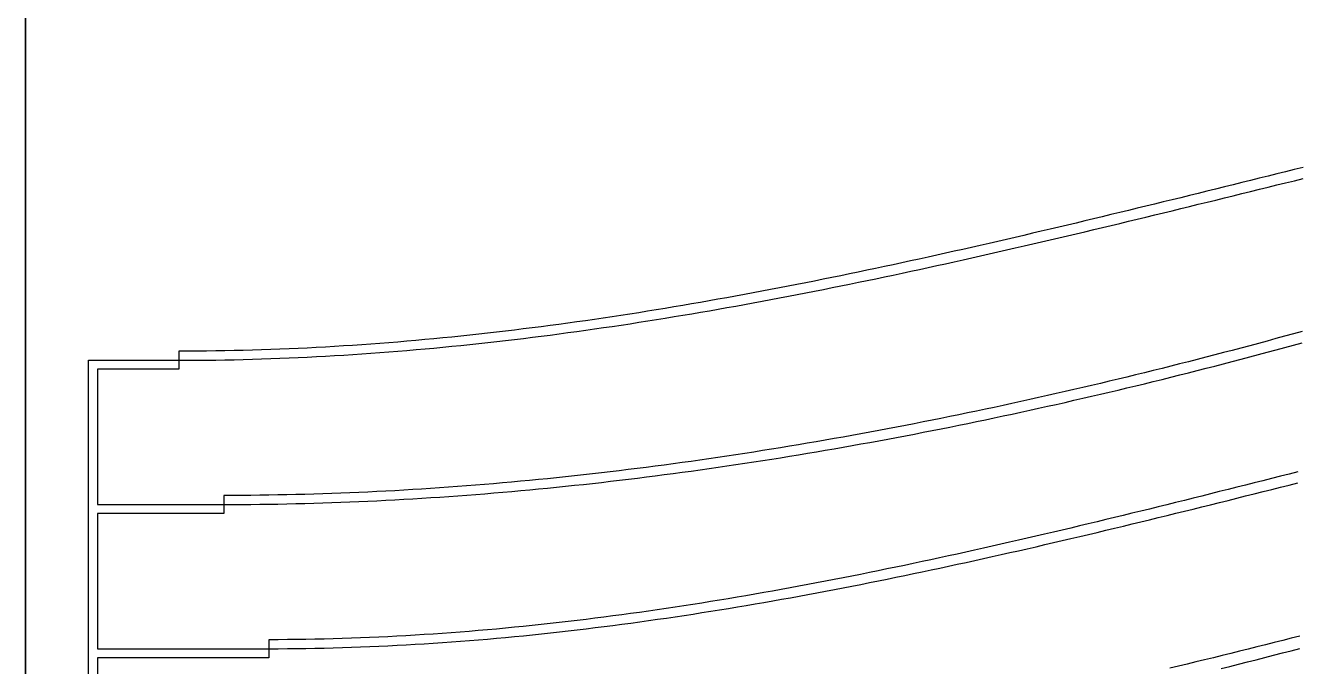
# Model space of a CAD drawing. Header units: metres. Extents: x 37 to 1169, y 29 to 746.
# Drawn here: x 635 to 776, y 347 to 418.1 of the extents above; entities that cross this region are included whole.
import ezdxf

# ---------------------------------------------------------------- set-up
doc = ezdxf.new("R2010")
doc.units = ezdxf.units.M

msp = doc.modelspace()

# ---------------------------------------------------------------- linework, layer by layer
for p, q in [((635, 204), (635, 502)), ((635, 501), (635, 205)), ((775.6693, 402.15), (774.6992, 401.9098)), ((776.6398, 402.3903), (775.6693, 402.15)), ((769.8532, 400.7098), (768.8849, 400.4703)), ((770.8218, 400.9495), (769.8532, 400.7098)), ((771.7907, 401.1894), (770.8218, 400.9495)), ((772.7599, 401.4295), (771.7907, 401.1894)), ((773.7294, 401.6696), (772.7599, 401.4295)), ((774.6992, 401.9098), (773.7294, 401.6696)), ((773.7404, 400.4444), (774.7101, 400.6835)), ((774.7101, 400.6835), (775.6802, 400.9228)), ((775.6802, 400.9228), (776.6506, 401.1621)), ((764.0467, 399.2765), (763.0796, 399.0388)), ((765.0139, 399.5146), (764.0467, 399.2765)), ((765.9813, 399.7531), (765.0139, 399.5146)), ((766.9489, 399.9919), (765.9813, 399.7531)), ((767.9168, 400.231), (766.9489, 399.9919)), ((768.8849, 400.4703), (767.9168, 400.231)), ((767.9283, 399.0132), (768.8963, 399.2512)), ((768.8963, 399.2512), (769.8645, 399.4894)), ((769.8645, 399.4894), (770.833, 399.7279)), ((770.833, 399.7279), (771.8018, 399.9665)), ((771.8018, 399.9665), (772.7709, 400.2054)), ((772.7709, 400.2054), (773.7404, 400.4444)), ((758.247, 397.8566), (757.2808, 397.6218)), ((759.2132, 398.0921), (758.247, 397.8566)), ((760.1796, 398.328), (759.2132, 398.0921)), ((761.1461, 398.5645), (760.1796, 398.328)), ((762.1128, 398.8014), (761.1461, 398.5645)), ((763.0796, 399.0388), (762.1128, 398.8014)), ((762.125, 397.5928), (763.0917, 397.8285)), ((763.0917, 397.8285), (764.0586, 398.0647)), ((764.0586, 398.0647), (765.0257, 398.3013)), ((765.0257, 398.3013), (765.993, 398.5382)), ((765.993, 398.5382), (766.9605, 398.7756)), ((766.9605, 398.7756), (767.9283, 399.0132)), ((752.4515, 396.4567), (751.4858, 396.2257)), ((753.4172, 396.6883), (752.4515, 396.4567)), ((754.383, 396.9207), (753.4172, 396.6883)), ((755.3489, 397.1538), (754.383, 396.9207)), ((756.3148, 397.3875), (755.3489, 397.1538)), ((757.2808, 397.6218), (756.3148, 397.3875)), ((756.3279, 396.1894), (757.2938, 396.4219)), ((757.2938, 396.4219), (758.2598, 396.6549)), ((758.2598, 396.6549), (759.2259, 396.8886)), ((759.2259, 396.8886), (760.1921, 397.1228)), ((760.1921, 397.1228), (761.1585, 397.3576)), ((761.1585, 397.3576), (762.125, 397.5928)), ((746.6576, 395.0831), (745.6919, 394.8572)), ((747.6233, 395.3099), (746.6576, 395.0831)), ((748.5889, 395.5376), (747.6233, 395.3099)), ((749.5545, 395.7662), (748.5889, 395.5376)), ((750.5202, 395.9956), (749.5545, 395.7662)), ((751.4858, 396.2257), (750.5202, 395.9956)), ((750.5343, 394.8094), (751.4998, 395.0375)), ((751.4998, 395.0375), (752.4653, 395.2664)), ((752.4653, 395.2664), (753.4309, 395.4961)), ((753.4309, 395.4961), (754.3965, 395.7265)), ((754.3965, 395.7265), (755.3622, 395.9576)), ((755.3622, 395.9576), (756.3279, 396.1894)), ((739.8965, 393.5227), (738.9302, 393.304)), ((740.8626, 393.7425), (739.8965, 393.5227)), ((741.8286, 393.9634), (740.8626, 393.7425)), ((742.7946, 394.1853), (741.8286, 393.9634)), ((743.7604, 394.4083), (742.7946, 394.1853)), ((744.7262, 394.6323), (743.7604, 394.4083)), ((745.6919, 394.8572), (744.7262, 394.6323)), ((744.7414, 393.459), (745.707, 393.6817)), ((745.707, 393.6817), (746.6725, 393.9055)), ((746.6725, 393.9055), (747.638, 394.1301)), ((747.638, 394.1301), (748.6034, 394.3557)), ((748.6034, 394.3557), (749.5689, 394.5821)), ((749.5689, 394.5821), (750.5343, 394.8094)), ((734.0968, 392.2287), (733.1296, 392.0174)), ((735.0638, 392.4412), (734.0968, 392.2287)), ((736.0307, 392.6551), (735.0638, 392.4412)), ((736.9973, 392.8702), (736.0307, 392.6551)), ((737.9639, 393.0865), (736.9973, 392.8702)), ((738.9302, 393.304), (737.9639, 393.0865)), ((737.9804, 391.9293), (738.9466, 392.1445)), ((738.9466, 392.1445), (739.9126, 392.3608)), ((739.9126, 392.3608), (740.8786, 392.5783)), ((740.8786, 392.5783), (741.8444, 392.7969)), ((741.8444, 392.7969), (742.8102, 393.0165)), ((742.8102, 393.0165), (743.7758, 393.2373)), ((743.7758, 393.2373), (744.7414, 393.459)), ((727.3217, 390.7788), (726.3529, 390.5775)), ((728.2903, 390.9816), (727.3217, 390.7788)), ((729.2587, 391.1859), (728.2903, 390.9816)), ((730.2268, 391.3917), (729.2587, 391.1859)), ((731.1946, 391.5989), (730.2268, 391.3917)), ((732.1622, 391.8074), (731.1946, 391.5989)), ((731.2124, 390.4585), (732.1798, 390.6647)), ((733.1296, 392.0174), (732.1622, 391.8074)), ((732.1798, 390.6647), (733.1471, 390.8722)), ((733.1471, 390.8722), (734.1141, 391.081)), ((734.1141, 391.081), (735.0809, 391.2912)), ((735.0809, 391.2912), (736.0476, 391.5027)), ((736.0476, 391.5027), (737.0141, 391.7154)), ((737.0141, 391.7154), (737.9804, 391.9293)), ((720.5331, 389.4032), (719.562, 389.2133)), ((721.5039, 389.5948), (720.5331, 389.4032)), ((722.4744, 389.788), (721.5039, 389.5948)), ((723.4445, 389.983), (722.4744, 389.788)), ((724.4142, 390.1795), (723.4445, 389.983)), ((725.3837, 390.3777), (724.4142, 390.1795)), ((724.4331, 389.0565), (725.4024, 389.2522)), ((726.3529, 390.5775), (725.3837, 390.3777)), ((725.4024, 389.2522), (726.3714, 389.4495)), ((726.3714, 389.4495), (727.3401, 389.6483)), ((727.3401, 389.6483), (728.3086, 389.8487)), ((728.3086, 389.8487), (729.2768, 390.0505)), ((729.2768, 390.0505), (730.2447, 390.2538)), ((730.2447, 390.2538), (731.2124, 390.4585)), ((712.7527, 387.9353), (711.7782, 387.7603)), ((713.7267, 388.1122), (712.7527, 387.9353)), ((714.7003, 388.291), (713.7267, 388.1122)), ((715.6735, 388.4718), (714.7003, 388.291)), ((716.6462, 388.6544), (715.6735, 388.4718)), ((717.6185, 388.8389), (716.6462, 388.6544)), ((718.5904, 389.0252), (717.6185, 388.8389)), ((717.6382, 387.7333), (718.61, 387.9172)), ((719.562, 389.2133), (718.5904, 389.0252)), ((718.61, 387.9172), (719.5814, 388.1028)), ((719.5814, 388.1028), (720.5525, 388.2901)), ((720.5525, 388.2901), (721.5231, 388.4792)), ((721.5231, 388.4792), (722.4934, 388.67)), ((722.4934, 388.67), (723.4634, 388.8624)), ((723.4634, 388.8624), (724.4331, 389.0565)), ((703.9641, 386.4351), (702.9849, 386.2792)), ((704.9428, 386.5932), (703.9641, 386.4351)), ((705.9208, 386.7535), (704.9428, 386.5932)), ((706.8984, 386.9161), (705.9208, 386.7535)), ((707.8753, 387.0807), (706.8984, 386.9161)), ((708.8518, 387.2475), (707.8753, 387.0807)), ((709.8278, 387.4164), (708.8518, 387.2475)), ((710.8032, 387.5873), (709.8278, 387.4164)), ((709.848, 386.3304), (710.8234, 386.4989)), ((711.7782, 387.7603), (710.8032, 387.5873)), ((710.8234, 386.4989), (711.7983, 386.6694)), ((711.7983, 386.6694), (712.7727, 386.842)), ((712.7727, 386.842), (713.7467, 387.0164)), ((713.7467, 387.0164), (714.7202, 387.1928)), ((714.7202, 387.1928), (715.6933, 387.3711)), ((715.6933, 387.3711), (716.6659, 387.5513)), ((716.6659, 387.5513), (717.6382, 387.7333)), ((695.1293, 385.1161), (694.1444, 384.9817)), ((696.1135, 385.253), (695.1293, 385.1161)), ((697.0971, 385.3924), (696.1135, 385.253)), ((698.0799, 385.5343), (697.0971, 385.3924)), ((699.0622, 385.6785), (698.0799, 385.5343)), ((700.0438, 385.8252), (699.0622, 385.6785)), ((701.0248, 385.9742), (700.0438, 385.8252)), ((702.0052, 386.1255), (701.0248, 385.9742)), ((701.045, 384.9092), (702.0254, 385.0583)), ((702.9849, 386.2792), (702.0052, 386.1255)), ((702.0254, 385.0583), (703.0052, 385.2096)), ((703.0052, 385.2096), (703.9844, 385.3632)), ((703.9844, 385.3632), (704.9631, 385.5191)), ((704.9631, 385.5191), (705.9411, 385.6771)), ((705.9411, 385.6771), (706.9186, 385.8372)), ((706.9186, 385.8372), (707.8956, 385.9995)), ((707.8956, 385.9995), (708.8721, 386.1639)), ((708.8721, 386.1639), (709.848, 386.3304)), ((683.262, 383.6774), (682.268, 383.5754)), ((684.2552, 383.7822), (683.262, 383.6774)), ((685.2476, 383.8899), (684.2552, 383.7822)), ((686.2392, 384.0003), (685.2476, 383.8899)), ((687.23, 384.1136), (686.2392, 384.0003)), ((688.22, 384.2296), (687.23, 384.1136)), ((689.2093, 384.3483), (688.22, 384.2296)), ((690.1978, 384.4698), (689.2093, 384.3483)), ((691.1855, 384.5938), (690.1978, 384.4698)), ((692.1725, 384.7205), (691.1855, 384.5938)), ((691.2046, 383.5502), (692.1918, 383.6749)), ((693.1588, 384.8498), (692.1725, 384.7205)), ((692.1918, 383.6749), (693.1782, 383.8021)), ((694.1444, 384.9817), (693.1588, 384.8498)), ((693.1782, 383.8021), (694.164, 383.9319)), ((694.164, 383.9319), (695.149, 384.0642)), ((695.149, 384.0642), (696.1333, 384.199)), ((696.1333, 384.199), (697.117, 384.3363)), ((697.117, 384.3363), (698.0999, 384.476)), ((698.0999, 384.476), (699.0822, 384.618)), ((699.0822, 384.618), (700.0639, 384.7625)), ((700.0639, 384.7625), (701.045, 384.9092)), ((774.6013, 383.6614), (773.6339, 383.3974)), ((775.5681, 383.9268), (774.6013, 383.6614)), ((776.5344, 384.1935), (775.5681, 383.9268)), ((663.2072, 382.2233), (662.194, 382.185)), ((664.2193, 382.265), (663.2072, 382.2233)), ((665.2304, 382.3102), (664.2193, 382.265)), ((666.2404, 382.3588), (665.2304, 382.3102)), ((667.2494, 382.4107), (666.2404, 382.3588)), ((668.2574, 382.466), (667.2494, 382.4107)), ((669.2643, 382.5247), (668.2574, 382.466)), ((670.2703, 382.5866), (669.2643, 382.5247)), ((671.2752, 382.6518), (670.2703, 382.5866)), ((672.2792, 382.7202), (671.2752, 382.6518)), ((673.2822, 382.7918), (672.2792, 382.7202)), ((674.2843, 382.8666), (673.2822, 382.7918)), ((675.2854, 382.9445), (674.2843, 382.8666)), ((676.2856, 383.0256), (675.2854, 382.9445)), ((677.2849, 383.1097), (676.2856, 383.0256)), ((678.2833, 383.1968), (677.2849, 383.1097)), ((679.2807, 383.287), (678.2833, 383.1968)), ((678.299, 382.176), (679.2968, 382.2646)), ((680.2774, 383.3802), (679.2807, 383.287)), ((679.2968, 382.2646), (680.2937, 382.3563)), ((681.2731, 383.4763), (680.2774, 383.3802)), ((680.2937, 382.3563), (681.2898, 382.4508)), ((682.268, 383.5754), (681.2731, 383.4763)), ((681.2898, 382.4508), (682.285, 382.5482)), ((682.285, 382.5482), (683.2793, 382.6485)), ((683.2793, 382.6485), (684.2728, 382.7516)), ((684.2728, 382.7516), (685.2655, 382.8575)), ((685.2655, 382.8575), (686.2573, 382.9662)), ((686.2573, 382.9662), (687.2483, 383.0776)), ((687.2483, 383.0776), (688.2386, 383.1918)), ((688.2386, 383.1918), (689.228, 383.3086)), ((689.228, 383.3086), (690.2167, 383.4281)), ((690.2167, 383.4281), (691.2046, 383.5502)), ((769.7585, 382.3559), (768.7883, 382.0992)), ((770.7282, 382.6141), (769.7585, 382.3559)), ((771.6973, 382.8738), (770.7282, 382.6141)), ((772.6659, 383.1349), (771.6973, 382.8738)), ((773.6339, 383.3974), (772.6659, 383.1349)), ((773.6448, 382.1466), (774.6127, 382.4083)), ((774.6127, 382.4083), (775.5801, 382.6714)), ((775.5801, 382.6714), (776.5469, 382.936)), ((642, 205), (642, 381)), ((642, 381), (652, 381)), ((653.0246, 382.0018), (652, 382)), ((652, 382), (652, 381)), ((652, 381), (653.0255, 381.0018)), ((652, 381), (652, 380)), ((654.0481, 382.0075), (653.0246, 382.0018)), ((653.0255, 381.0018), (654.0498, 381.0074)), ((655.0703, 382.0169), (654.0481, 382.0075)), ((654.0498, 381.0074), (655.0728, 381.0166)), ((656.0914, 382.03), (655.0703, 382.0169)), ((655.0728, 381.0166), (656.0947, 381.0295)), ((657.1113, 382.0468), (656.0914, 382.03)), ((656.0947, 381.0295), (657.1154, 381.046)), ((658.1301, 382.0673), (657.1113, 382.0468)), ((657.1154, 381.046), (658.135, 381.0661)), ((659.1478, 382.0914), (658.1301, 382.0673)), ((658.135, 381.0661), (659.1533, 381.0897)), ((660.1643, 382.119), (659.1478, 382.0914)), ((659.1533, 381.0897), (660.1706, 381.1169)), ((661.1797, 382.1503), (660.1643, 382.119)), ((660.1706, 381.1169), (661.1866, 381.1475)), ((662.194, 382.185), (661.1797, 382.1503)), ((661.1866, 381.1475), (662.2016, 381.1817)), ((662.2016, 381.1817), (663.2155, 381.2193)), ((663.2155, 381.2193), (664.2283, 381.2602)), ((664.2283, 381.2602), (665.2399, 381.3046)), ((665.2399, 381.3046), (666.2506, 381.3523)), ((666.2506, 381.3523), (667.2601, 381.4034)), ((667.2601, 381.4034), (668.2686, 381.4577)), ((668.2686, 381.4577), (669.2761, 381.5153)), ((669.2761, 381.5153), (670.2826, 381.5762)), ((670.2826, 381.5762), (671.288, 381.6402)), ((671.288, 381.6402), (672.2925, 381.7075)), ((672.2925, 381.7075), (673.2959, 381.7778)), ((673.2959, 381.7778), (674.2984, 381.8513)), ((674.2984, 381.8513), (675.3, 381.9279)), ((675.3, 381.9279), (676.3006, 382.0076)), ((676.3006, 382.0076), (677.3002, 382.0903)), ((677.3002, 382.0903), (678.299, 382.176)), ((763.9291, 380.8385), (762.9557, 380.5909)), ((764.902, 381.0875), (763.9291, 380.8385)), ((765.8744, 381.3382), (764.902, 381.0875)), ((766.8462, 381.5903), (765.8744, 381.3382)), ((767.8175, 381.844), (766.8462, 381.5903)), ((768.7883, 382.0992), (767.8175, 381.844)), ((767.826, 380.6074), (768.7971, 380.8601)), ((768.7971, 380.8601), (769.7677, 381.1144)), ((769.7677, 381.1144), (770.7378, 381.3702)), ((770.7378, 381.3702), (771.7073, 381.6275)), ((771.7073, 381.6275), (772.6763, 381.8863)), ((772.6763, 381.8863), (773.6448, 382.1466)), ((652, 380), (643, 380)), ((643, 380), (643, 365)), ((758.0812, 379.3773), (757.1048, 379.1394)), ((759.0571, 379.6168), (758.0812, 379.3773)), ((760.0325, 379.8579), (759.0571, 379.6168)), ((761.0074, 380.1006), (760.0325, 379.8579)), ((761.9818, 380.345), (761.0074, 380.1006)), ((762.9557, 380.5909), (761.9818, 380.345)), ((762.9629, 379.3668), (763.9365, 379.6118)), ((763.9365, 379.6118), (764.9096, 379.8583)), ((764.9096, 379.8583), (765.8823, 380.1064)), ((765.8823, 380.1064), (766.8544, 380.3561)), ((766.8544, 380.3561), (767.826, 380.6074)), ((752.2158, 377.9753), (751.2367, 377.7476)), ((753.1945, 378.2047), (752.2158, 377.9753)), ((754.1728, 378.4359), (753.1945, 378.2047)), ((755.1506, 378.6687), (754.1728, 378.4359)), ((756.1279, 378.9032), (755.1506, 378.6687)), ((757.1048, 379.1394), (756.1279, 378.9032)), ((757.1112, 377.931), (758.0877, 378.1662)), ((758.0877, 378.1662), (759.0636, 378.403)), ((759.0636, 378.403), (760.0392, 378.6415)), ((760.0392, 378.6415), (761.0142, 378.8817)), ((761.0142, 378.8817), (761.9888, 379.1234)), ((761.9888, 379.1234), (762.9629, 379.3668)), ((746.3344, 376.6355), (745.3526, 376.4184)), ((747.3157, 376.8544), (746.3344, 376.6355)), ((748.2966, 377.075), (747.3157, 376.8544)), ((749.277, 377.2974), (748.2966, 377.075)), ((750.2571, 377.5216), (749.277, 377.2974)), ((751.2367, 377.7476), (750.2571, 377.5216)), ((751.2431, 376.5555), (752.2222, 376.7805)), ((752.2222, 376.7805), (753.2009, 377.0072)), ((753.2009, 377.0072), (754.1791, 377.2356)), ((754.1791, 377.2356), (755.1569, 377.4657)), ((755.1569, 377.4657), (756.1343, 377.6975)), ((756.1343, 377.6975), (757.1112, 377.931)), ((739.4538, 375.1549), (738.4694, 374.9509)), ((740.4379, 375.3608), (739.4538, 375.1549)), ((741.4217, 375.5686), (740.4379, 375.3608)), ((742.405, 375.7783), (741.4217, 375.5686)), ((743.3879, 375.9898), (742.405, 375.7783)), ((744.3705, 376.2032), (743.3879, 375.9898)), ((745.3526, 376.4184), (744.3705, 376.2032)), ((744.3776, 375.0307), (745.3596, 375.2431)), ((745.3596, 375.2431), (746.3412, 375.4574)), ((746.3412, 375.4574), (747.3224, 375.6734)), ((747.3224, 375.6734), (748.3032, 375.8913)), ((748.3032, 375.8913), (749.2836, 376.1109)), ((749.2836, 376.1109), (750.2635, 376.3324)), ((750.2635, 376.3324), (751.2431, 376.5555)), ((732.5549, 373.7676), (731.568, 373.5773)), ((733.5415, 373.9599), (732.5549, 373.7676)), ((734.5278, 374.1542), (733.5415, 373.9599)), ((735.5137, 374.3504), (734.5278, 374.1542)), ((736.4993, 374.5487), (735.5137, 374.3504)), ((737.4845, 374.7488), (736.4993, 374.5487)), ((738.4694, 374.9509), (737.4845, 374.7488)), ((737.493, 373.5962), (738.4777, 373.7954)), ((738.4777, 373.7954), (739.4619, 373.9966)), ((739.4619, 373.9966), (740.4458, 374.1996)), ((740.4458, 374.1996), (741.4293, 374.4046)), ((741.4293, 374.4046), (742.4125, 374.6115)), ((742.4125, 374.6115), (743.3953, 374.8202)), ((743.3953, 374.8202), (744.3776, 375.0307)), ((725.6396, 372.4783), (724.6504, 372.3024)), ((726.6284, 372.6563), (725.6396, 372.4783)), ((727.6169, 372.8364), (726.6284, 372.6563)), ((728.6052, 373.0186), (727.6169, 372.8364)), ((729.5931, 373.2028), (728.6052, 373.0186)), ((730.5807, 373.389), (729.5931, 373.2028)), ((731.568, 373.5773), (730.5807, 373.389)), ((730.591, 372.2562), (731.578, 372.4416)), ((731.578, 372.4416), (732.5647, 372.6291)), ((732.5647, 372.6291), (733.551, 372.8186)), ((733.551, 372.8186), (734.537, 373.01)), ((734.537, 373.01), (735.5227, 373.2035)), ((735.5227, 373.2035), (736.5081, 373.3988)), ((736.5081, 373.3988), (737.493, 373.5962)), ((716.7273, 370.9721), (715.7357, 370.8156)), ((717.7186, 371.1307), (716.7273, 370.9721)), ((718.7096, 371.2916), (717.7186, 371.1307)), ((719.7004, 371.4547), (718.7096, 371.2916)), ((720.691, 371.6199), (719.7004, 371.4547)), ((721.6813, 371.7873), (720.691, 371.6199)), ((722.6713, 371.9569), (721.6813, 371.7873)), ((723.661, 372.1286), (722.6713, 371.9569)), ((722.6838, 370.8462), (723.6732, 371.0152)), ((724.6504, 372.3024), (723.661, 372.1286)), ((723.6732, 371.0152), (724.6624, 371.1862)), ((724.6624, 371.1862), (725.6512, 371.3594)), ((725.6512, 371.3594), (726.6398, 371.5346)), ((726.6398, 371.5346), (727.6281, 371.712)), ((727.6281, 371.712), (728.616, 371.8913)), ((728.616, 371.8913), (729.6037, 372.0727)), ((729.6037, 372.0727), (730.591, 372.2562)), ((706.8015, 369.5096), (705.8078, 369.376)), ((707.795, 369.6455), (706.8015, 369.5096)), ((708.7883, 369.7837), (707.795, 369.6455)), ((709.7815, 369.9242), (708.7883, 369.7837)), ((710.7744, 370.0671), (709.7815, 369.9242)), ((711.7671, 370.2122), (710.7744, 370.0671)), ((712.7596, 370.3597), (711.7671, 370.2122)), ((713.7518, 370.5094), (712.7596, 370.3597)), ((714.7439, 370.6614), (713.7518, 370.5094)), ((713.7668, 369.4228), (714.7586, 369.5721)), ((715.7357, 370.8156), (714.7439, 370.6614)), ((714.7586, 369.5721), (715.7501, 369.7238)), ((715.7501, 369.7238), (716.7414, 369.8776)), ((716.7414, 369.8776), (717.7325, 370.0336)), ((717.7325, 370.0336), (718.7233, 370.1918)), ((718.7233, 370.1918), (719.7138, 370.3522)), ((719.7138, 370.3522), (720.7041, 370.5147)), ((720.7041, 370.5147), (721.6941, 370.6794)), ((721.6941, 370.6794), (722.6838, 370.8462)), ((695.8614, 368.1732), (694.866, 368.0664)), ((696.8567, 368.2824), (695.8614, 368.1732)), ((697.8519, 368.3942), (696.8567, 368.2824)), ((698.8469, 368.5084), (697.8519, 368.3942)), ((699.8418, 368.6251), (698.8469, 368.5084)), ((700.8365, 368.7442), (699.8418, 368.6251)), ((701.8311, 368.8657), (700.8365, 368.7442)), ((702.8255, 368.9897), (701.8311, 368.8657)), ((703.8198, 369.1161), (702.8255, 368.9897)), ((704.8139, 369.2449), (703.8198, 369.1161)), ((703.8368, 368.054), (704.8308, 368.1805)), ((705.8078, 369.376), (704.8139, 369.2449)), ((704.8308, 368.1805), (705.8245, 368.3093)), ((705.8245, 368.3093), (706.818, 368.4404)), ((706.818, 368.4404), (707.8113, 368.5739)), ((707.8113, 368.5739), (708.8045, 368.7096)), ((708.8045, 368.7096), (709.7974, 368.8477)), ((709.7974, 368.8477), (710.7901, 368.9881)), ((710.7901, 368.9881), (711.7825, 369.1307)), ((711.7825, 369.1307), (712.7748, 369.2756)), ((712.7748, 369.2756), (713.7668, 369.4228)), ((774.1283, 368.1327), (773.1604, 367.8876)), ((775.0964, 368.3781), (774.1283, 368.1327)), ((776.0646, 368.6237), (775.0964, 368.3781)), ((678.9262, 366.7102), (677.9294, 366.6481)), ((679.9229, 366.775), (678.9262, 366.7102)), ((680.9196, 366.8426), (679.9229, 366.775)), ((681.9162, 366.9128), (680.9196, 366.8426)), ((682.9128, 366.9858), (681.9162, 366.9128)), ((683.9093, 367.0614), (682.9128, 366.9858)), ((684.9058, 367.1397), (683.9093, 367.0614)), ((685.9022, 367.2207), (684.9058, 367.1397)), ((686.8985, 367.3043), (685.9022, 367.2207)), ((687.8948, 367.3905), (686.8985, 367.3043)), ((688.891, 367.4793), (687.8948, 367.3905)), ((689.8871, 367.5708), (688.891, 367.4793)), ((690.8831, 367.6648), (689.8871, 367.5708)), ((691.8789, 367.7614), (690.8831, 367.6648)), ((690.9009, 366.6302), (691.8968, 366.7249)), ((692.8747, 367.8605), (691.8789, 367.7614)), ((691.8968, 366.7249), (692.8926, 366.8221)), ((693.8704, 367.9622), (692.8747, 367.8605)), ((692.8926, 366.8221), (693.8883, 366.9218)), ((694.866, 368.0664), (693.8704, 367.9622)), ((693.8883, 366.9218), (694.8838, 367.024)), ((694.8838, 367.024), (695.8792, 367.1287)), ((695.8792, 367.1287), (696.8745, 367.2359)), ((696.8745, 367.2359), (697.8696, 367.3455)), ((697.8696, 367.3455), (698.8646, 367.4576)), ((698.8646, 367.4576), (699.8594, 367.5721)), ((699.8594, 367.5721), (700.854, 367.689)), ((700.854, 367.689), (701.8485, 367.8083)), ((701.8485, 367.8083), (702.8427, 367.93)), ((702.8427, 367.93), (703.8368, 368.054)), ((769.2891, 366.91), (768.3214, 366.6665)), ((770.2569, 367.1539), (769.2891, 366.91)), ((771.2246, 367.3981), (770.2569, 367.1539)), ((772.1925, 367.6427), (771.2246, 367.3981)), ((773.1604, 367.8876), (772.1925, 367.6427)), ((773.1706, 366.6715), (774.1385, 366.9151)), ((774.1385, 366.9151), (775.1065, 367.159)), ((775.1065, 367.159), (776.0746, 367.4031)), ((657.9961, 366.0015), (657, 366)), ((657, 366), (657, 365)), ((658.9923, 366.006), (657.9961, 366.0015)), ((659.9886, 366.0135), (658.9923, 366.006)), ((660.985, 366.0241), (659.9886, 366.0135)), ((661.9815, 366.0376), (660.985, 366.0241)), ((662.978, 366.0541), (661.9815, 366.0376)), ((663.9745, 366.0735), (662.978, 366.0541)), ((664.9712, 366.0959), (663.9745, 366.0735)), ((665.9678, 366.1212), (664.9712, 366.0959)), ((666.9645, 366.1494), (665.9678, 366.1212)), ((667.9613, 366.1805), (666.9645, 366.1494)), ((668.9581, 366.2145), (667.9613, 366.1805)), ((669.9549, 366.2514), (668.9581, 366.2145)), ((670.9517, 366.2911), (669.9549, 366.2514)), ((669.966, 365.2458), (670.9634, 365.2847)), ((671.9485, 366.3337), (670.9517, 366.2911)), ((670.9634, 365.2847), (671.9608, 365.3264)), ((672.9453, 366.3791), (671.9485, 366.3337)), ((671.9608, 365.3264), (672.9582, 365.3708)), ((673.9422, 366.4273), (672.9453, 366.3791)), ((672.9582, 365.3708), (673.9555, 365.418)), ((674.939, 366.4783), (673.9422, 366.4273)), ((673.9555, 365.418), (674.9528, 365.4679)), ((675.9358, 366.5321), (674.939, 366.4783)), ((674.9528, 365.4679), (675.9501, 365.5206)), ((676.9326, 366.5887), (675.9358, 366.5321)), ((675.9501, 365.5206), (676.9473, 365.576)), ((677.9294, 366.6481), (676.9326, 366.5887)), ((676.9473, 365.576), (677.9445, 365.6341)), ((677.9445, 365.6341), (678.9416, 365.6949)), ((678.9416, 365.6949), (679.9387, 365.7584)), ((679.9387, 365.7584), (680.9357, 365.8245)), ((680.9357, 365.8245), (681.9326, 365.8933)), ((681.9326, 365.8933), (682.9294, 365.9648)), ((682.9294, 365.9648), (683.9262, 366.0389)), ((683.9262, 366.0389), (684.9229, 366.1156)), ((684.9229, 366.1156), (685.9195, 366.1949)), ((685.9195, 366.1949), (686.9159, 366.2768)), ((686.9159, 366.2768), (687.9123, 366.3613)), ((687.9123, 366.3613), (688.9086, 366.4484)), ((688.9086, 366.4484), (689.9048, 366.538)), ((689.9048, 366.538), (690.9009, 366.6302)), ((763.4833, 365.4563), (762.5157, 365.216)), ((764.4509, 365.6973), (763.4833, 365.4563)), ((765.4185, 365.9388), (764.4509, 365.6973)), ((766.3862, 366.1809), (765.4185, 365.9388)), ((767.3538, 366.4235), (766.3862, 366.1809)), ((768.3214, 366.6665), (767.3538, 366.4235)), ((767.3648, 365.2175), (768.3323, 365.4587)), ((768.3323, 365.4587), (769.2998, 365.7005)), ((769.2998, 365.7005), (770.2674, 365.9426)), ((770.2674, 365.9426), (771.2351, 366.1852)), ((771.2351, 366.1852), (772.2028, 366.4282)), ((772.2028, 366.4282), (773.1706, 366.6715)), ((643, 365), (657, 365)), ((657, 364), (643, 364)), ((643, 364), (643, 349)), ((657, 365), (657.9972, 365.0014)), ((657, 365), (657, 364)), ((657.9972, 365.0014), (658.9945, 365.0059)), ((658.9945, 365.0059), (659.9918, 365.0132)), ((659.9918, 365.0132), (660.9891, 365.0235)), ((660.9891, 365.0235), (661.9865, 365.0367)), ((661.9865, 365.0367), (662.9839, 365.0529)), ((662.9839, 365.0529), (663.9813, 365.0719)), ((663.9813, 365.0719), (664.9788, 365.0937)), ((664.9788, 365.0937), (665.9762, 365.1185)), ((665.9762, 365.1185), (666.9737, 365.1461)), ((666.9737, 365.1461), (667.9711, 365.1765)), ((667.9711, 365.1765), (668.9686, 365.2098)), ((668.9686, 365.2098), (669.966, 365.2458)), ((757.6769, 364.0245), (756.709, 363.7885)), ((758.6448, 364.2613), (757.6769, 364.0245)), ((759.6126, 364.4989), (758.6448, 364.2613)), ((760.5803, 364.7372), (759.6126, 364.4989)), ((761.548, 364.9763), (760.5803, 364.7372)), ((762.5157, 365.216), (761.548, 364.9763)), ((761.56, 363.7819), (762.5274, 364.0196)), ((762.5274, 364.0196), (763.4949, 364.258)), ((763.4949, 364.258), (764.4624, 364.497)), ((764.4624, 364.497), (765.4298, 364.7366)), ((765.4298, 364.7366), (766.3973, 364.9768)), ((766.3973, 364.9768), (767.3648, 365.2175)), ((751.8678, 362.6216), (750.8992, 362.3912)), ((752.8363, 362.8531), (751.8678, 362.6216)), ((753.8046, 363.0856), (752.8363, 362.8531)), ((754.7728, 363.319), (753.8046, 363.0856)), ((755.7409, 363.5533), (754.7728, 363.319)), ((756.709, 363.7885), (755.7409, 363.5533)), ((755.7541, 362.3717), (756.7219, 362.6047)), ((756.7219, 362.6047), (757.6896, 362.8385)), ((757.6896, 362.8385), (758.6573, 363.0732)), ((758.6573, 363.0732), (759.6249, 363.3087)), ((759.6249, 363.3087), (760.5924, 363.5449)), ((760.5924, 363.5449), (761.56, 363.7819)), ((746.0541, 361.2551), (745.0845, 361.0314)), ((747.0234, 361.48), (746.0541, 361.2551)), ((747.9926, 361.7061), (747.0234, 361.48)), ((748.9617, 361.9334), (747.9926, 361.7061)), ((749.9305, 362.1617), (748.9617, 361.9334)), ((750.8992, 362.3912), (749.9305, 362.1617)), ((749.945, 360.9939), (750.9135, 361.221)), ((750.9135, 361.221), (751.8818, 361.4491)), ((751.8818, 361.4491), (752.8501, 361.6783)), ((752.8501, 361.6783), (753.8182, 361.9085)), ((753.8182, 361.9085), (754.7862, 362.1396)), ((754.7862, 362.1396), (755.7541, 362.3717)), ((739.2626, 359.7163), (738.2915, 359.502)), ((740.2335, 359.9321), (739.2626, 359.7163)), ((741.2042, 360.1493), (740.2335, 359.9321)), ((742.1746, 360.3678), (741.2042, 360.1493)), ((743.1448, 360.5877), (742.1746, 360.3678)), ((744.1147, 360.8089), (743.1448, 360.5877)), ((743.1608, 359.4369), (744.1305, 359.6556)), ((745.0845, 361.0314), (744.1147, 360.8089)), ((744.1305, 359.6556), (745.1001, 359.8756)), ((745.1001, 359.8756), (746.0694, 360.0969)), ((746.0694, 360.0969), (747.0386, 360.3194)), ((747.0386, 360.3194), (748.0075, 360.5431)), ((748.0075, 360.5431), (748.9763, 360.7679)), ((748.9763, 360.7679), (749.945, 360.9939)), ((732.4588, 358.2484), (731.4856, 358.0452)), ((733.4316, 358.4533), (732.4588, 358.2484)), ((734.4042, 358.6599), (733.4316, 358.4533)), ((735.3765, 358.8681), (734.4042, 358.6599)), ((736.3484, 359.0779), (735.3765, 358.8681)), ((737.3201, 359.2892), (736.3484, 359.0779)), ((738.2915, 359.502), (737.3201, 359.2892)), ((737.3375, 358.1535), (738.3087, 358.3638)), ((738.3087, 358.3638), (739.2796, 358.5755)), ((739.2796, 358.5755), (740.2502, 358.7888)), ((740.2502, 358.7888), (741.2207, 359.0034)), ((741.2207, 359.0034), (742.1908, 359.2195)), ((742.1908, 359.2195), (743.1608, 359.4369)), ((725.6392, 356.8628), (724.6635, 356.6723)), ((726.6145, 357.0553), (725.6392, 356.8628)), ((727.5895, 357.2496), (726.6145, 357.0553)), ((728.564, 357.4458), (727.5895, 357.2496)), ((729.5382, 357.6438), (728.564, 357.4458)), ((730.5121, 357.8436), (729.5382, 357.6438)), ((731.4856, 358.0452), (730.5121, 357.8436)), ((730.5309, 356.7258), (731.5042, 356.9248)), ((731.5042, 356.9248), (732.4772, 357.1255)), ((732.4772, 357.1255), (733.4499, 357.3279)), ((733.4499, 357.3279), (734.4222, 357.5319)), ((734.4222, 357.5319), (735.3943, 357.7375)), ((735.3943, 357.7375), (736.366, 357.9447)), ((736.366, 357.9447), (737.3375, 358.1535)), ((718.8007, 355.5712), (717.822, 355.395)), ((719.7789, 355.7495), (718.8007, 355.5712)), ((720.7567, 355.93), (719.7789, 355.7495)), ((721.734, 356.1125), (720.7567, 355.93)), ((722.7109, 356.2971), (721.734, 356.1125)), ((723.6874, 356.4837), (722.7109, 356.2971)), ((724.6635, 356.6723), (723.6874, 356.4837)), ((723.7074, 355.3838), (724.6833, 355.5699)), ((724.6833, 355.5699), (725.6589, 355.7579)), ((725.6589, 355.7579), (726.634, 355.9478)), ((726.634, 355.9478), (727.6088, 356.1396)), ((727.6088, 356.1396), (728.5832, 356.3332)), ((728.5832, 356.3332), (729.5572, 356.5286)), ((729.5572, 356.5286), (730.5309, 356.7258)), ((709.9752, 354.0669), (708.992, 353.9116)), ((710.9578, 354.2247), (709.9752, 354.0669)), ((711.9399, 354.3849), (710.9578, 354.2247)), ((712.9215, 354.5475), (711.9399, 354.3849)), ((713.9026, 354.7124), (712.9215, 354.5475)), ((714.8832, 354.8796), (713.9026, 354.7124)), ((715.8633, 355.0492), (714.8832, 354.8796)), ((716.8429, 355.221), (715.8633, 355.0492)), ((715.8841, 353.9693), (716.8636, 354.1386)), ((717.822, 355.395), (716.8429, 355.221)), ((716.8636, 354.1386), (717.8427, 354.3101)), ((717.8427, 354.3101), (718.8212, 354.4839)), ((718.8212, 354.4839), (719.7994, 354.6597)), ((719.7994, 354.6597), (720.777, 354.8377)), ((720.777, 354.8377), (721.7542, 355.0177)), ((721.7542, 355.0177), (722.731, 355.1998)), ((722.731, 355.1998), (723.7074, 355.3838)), ((700.1176, 352.6298), (699.1285, 352.5009)), ((701.1061, 352.7615), (700.1176, 352.6298)), ((702.0939, 352.896), (701.1061, 352.7615)), ((703.0811, 353.0332), (702.0939, 352.896)), ((704.0677, 353.1731), (703.0811, 353.0332)), ((705.0537, 353.3156), (704.0677, 353.1731)), ((706.0392, 353.4608), (705.0537, 353.3156)), ((707.024, 353.6085), (706.0392, 353.4608)), ((708.0083, 353.7588), (707.024, 353.6085)), ((707.0449, 352.5498), (708.0293, 352.6978)), ((708.992, 353.9116), (708.0083, 353.7588)), ((708.0293, 352.6978), (709.013, 352.8484)), ((709.013, 352.8484), (709.9962, 353.0014)), ((709.9962, 353.0014), (710.9788, 353.1568)), ((710.9788, 353.1568), (711.9609, 353.3146)), ((711.9609, 353.3146), (712.9425, 353.4748)), ((712.9425, 353.4748), (713.9235, 353.6373)), ((713.9235, 353.6373), (714.9041, 353.8022)), ((714.9041, 353.8022), (715.8841, 353.9693)), ((687.2066, 351.1838), (686.2084, 351.0942)), ((688.204, 351.2766), (687.2066, 351.1838)), ((689.2007, 351.3726), (688.204, 351.2766)), ((690.1966, 351.4717), (689.2007, 351.3726)), ((691.1919, 351.574), (690.1966, 351.4717)), ((692.1864, 351.6794), (691.1919, 351.574)), ((693.1802, 351.7879), (692.1864, 351.6794)), ((694.1732, 351.8993), (693.1802, 351.7879)), ((695.1656, 352.0138), (694.1732, 351.8993)), ((696.1574, 352.1312), (695.1656, 352.0138)), ((697.1484, 352.2516), (696.1574, 352.1312)), ((696.1769, 351.0954), (697.1682, 351.2139)), ((698.1388, 352.3748), (697.1484, 352.2516)), ((697.1682, 351.2139), (698.1588, 351.3351)), ((699.1285, 352.5009), (698.1388, 352.3748)), ((698.1588, 351.3351), (699.1487, 351.4593)), ((699.1487, 351.4593), (700.1379, 351.5861)), ((700.1379, 351.5861), (701.1265, 351.7158)), ((701.1265, 351.7158), (702.1144, 351.8482)), ((702.1144, 351.8482), (703.1018, 351.9832)), ((703.1018, 351.9832), (704.0885, 352.121)), ((704.0885, 352.121), (705.0746, 352.2613)), ((705.0746, 352.2613), (706.06, 352.4043)), ((706.06, 352.4043), (707.0449, 352.5498)), ((663.0192, 350.002), (662, 350)), ((662, 350), (662, 349)), ((664.0374, 350.008), (663.0192, 350.002)), ((665.0546, 350.0181), (664.0374, 350.008)), ((666.0709, 350.0321), (665.0546, 350.0181)), ((667.0863, 350.0501), (666.0709, 350.0321)), ((668.1006, 350.072), (667.0863, 350.0501)), ((669.1141, 350.0977), (668.1006, 350.072)), ((670.1266, 350.1273), (669.1141, 350.0977)), ((671.1382, 350.1606), (670.1266, 350.1273)), ((672.1489, 350.1978), (671.1382, 350.1606)), ((673.1587, 350.2386), (672.1489, 350.1978)), ((674.1676, 350.2832), (673.1587, 350.2386)), ((675.1756, 350.3314), (674.1676, 350.2832)), ((676.1827, 350.3833), (675.1756, 350.3314)), ((677.189, 350.4387), (676.1827, 350.3833)), ((678.1945, 350.4978), (677.189, 350.4387)), ((679.199, 350.5603), (678.1945, 350.4978)), ((680.2028, 350.6264), (679.199, 350.5603)), ((681.2057, 350.6959), (680.2028, 350.6264)), ((682.2079, 350.7688), (681.2057, 350.6959)), ((683.2092, 350.8451), (682.2079, 350.7688)), ((682.2226, 349.7554), (683.2244, 349.8305)), ((684.2097, 350.9248), (683.2092, 350.8451)), ((683.2244, 349.8305), (684.2254, 349.9088)), ((685.2094, 351.0079), (684.2097, 350.9248)), ((684.2254, 349.9088), (685.2255, 349.9905)), ((686.2084, 351.0942), (685.2094, 351.0079)), ((685.2255, 349.9905), (686.2249, 350.0753)), ((686.2249, 350.0753), (687.2235, 350.1634)), ((687.2235, 350.1634), (688.2213, 350.2547)), ((688.2213, 350.2547), (689.2183, 350.3491)), ((689.2183, 350.3491), (690.2146, 350.4466)), ((690.2146, 350.4466), (691.2102, 350.5473)), ((691.2102, 350.5473), (692.2049, 350.6509)), ((692.2049, 350.6509), (693.199, 350.7576)), ((693.199, 350.7576), (694.1924, 350.8673)), ((694.1924, 350.8673), (695.185, 350.9799)), ((695.185, 350.9799), (696.1769, 351.0954)), ((774.3839, 349.9155), (773.4267, 349.6731)), ((775.3399, 350.1588), (774.3839, 349.9155)), ((776.2948, 350.4029), (775.3399, 350.1588)), ((643, 349), (662, 349)), ((662, 349), (663.0202, 349.0019)), ((662, 349), (662, 348)), ((663.0202, 349.0019), (664.0393, 349.0079)), ((664.0393, 349.0079), (665.0575, 349.0178)), ((665.0575, 349.0178), (666.0747, 349.0316)), ((666.0747, 349.0316), (667.0909, 349.0492)), ((667.0909, 349.0492), (668.1062, 349.0707)), ((668.1062, 349.0707), (669.1204, 349.096)), ((669.1204, 349.096), (670.1337, 349.125)), ((670.1337, 349.125), (671.1461, 349.1578)), ((671.1461, 349.1578), (672.1575, 349.1942)), ((672.1575, 349.1942), (673.168, 349.2344)), ((673.168, 349.2344), (674.1776, 349.2782)), ((674.1776, 349.2782), (675.1863, 349.3256)), ((675.1863, 349.3256), (676.1941, 349.3765)), ((676.1941, 349.3765), (677.201, 349.431)), ((677.201, 349.431), (678.207, 349.489)), ((678.207, 349.489), (679.2122, 349.5505)), ((679.2122, 349.5505), (680.2165, 349.6154)), ((680.2165, 349.6154), (681.22, 349.6837)), ((681.22, 349.6837), (682.2226, 349.7554)), ((768.6251, 348.475), (767.6616, 348.2383)), ((769.5875, 348.7127), (768.6251, 348.475)), ((770.5489, 348.9513), (769.5875, 348.7127)), ((771.5092, 349.191), (770.5489, 348.9513)), ((772.4685, 349.4315), (771.5092, 349.191)), ((773.4267, 349.6731), (772.4685, 349.4315)), ((773.3773, 348.2735), (774.3466, 348.5254)), ((774.3466, 348.5254), (775.3154, 348.7787)), ((775.3154, 348.7787), (776.2835, 349.0335)), ((662, 348), (643, 348)), ((643, 348), (643, 333)), ((762.8299, 347.0714), (761.8608, 346.8414)), ((763.7982, 347.3025), (762.8299, 347.0714)), ((764.7655, 347.5348), (763.7982, 347.3025)), ((765.7318, 347.7682), (764.7655, 347.5348)), ((766.6972, 348.0028), (765.7318, 347.7682)), ((767.6616, 348.2383), (766.6972, 348.0028)), ((767.5489, 346.7929), (768.5217, 347.0359)), ((768.5217, 347.0359), (769.494, 347.2804)), ((769.494, 347.2804), (770.4657, 347.5265)), ((770.4657, 347.5265), (771.4368, 347.774)), ((771.4368, 347.774), (772.4073, 348.023)), ((772.4073, 348.023), (773.3773, 348.2735))]:
    msp.add_line(p, q)

doc.saveas('drawing.dxf')
